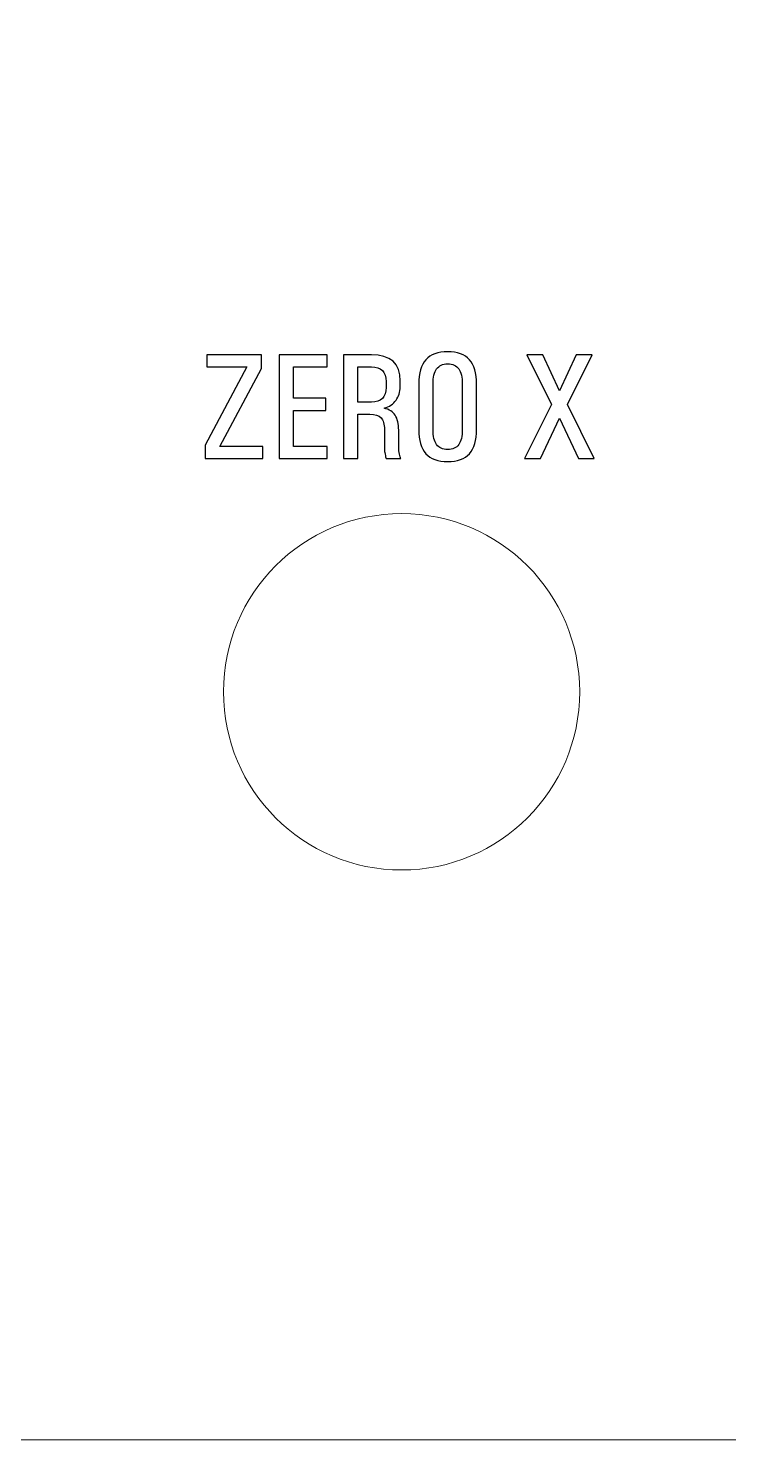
# Model space of a CAD drawing. Header units: millimetres. Extents: x -138 to 142, y -75 to 77.
# Drawn here: x 2 to 21.67, y -75 to -35.39 of the extents above; entities that cross this region are included whole.
import ezdxf

# ---------------------------------------------------------------- set-up
doc = ezdxf.new("R2010")
doc.units = ezdxf.units.MM
doc.header["$MEASUREMENT"] = 0
doc.layers.add('Layer 1', color=7, linetype='Continuous')

msp = doc.modelspace()

# ---------------------------------------------------------------- linework, layer by layer
at = {"layer": 'Layer 1', "lineweight": 9}
msp.add_ellipse((12.4804, -54.0107), major_axis=(0, 5), ratio=1, dxfattribs=at)
msp.add_open_spline([(-133.5625, 77), (-133.5625, 77), (88.5625, 77), (88.5625, 77), (88.5625, 77), (91.2782, 77), (93.5, 74.7782), (93.5, 72.0625), (93.5, 72.0625), (93.5, 72.0625), (93.5, -70.0625), (93.5, -70.0625), (93.5, -70.0625), (93.5, -72.7782), (91.2782, -75), (88.5625, -75), (88.5625, -75), (88.5625, -75), (-133.5625, -75), (-133.5625, -75), (-133.5625, -75), (-136.2782, -75), (-138.5, -72.7782), (-138.5, -70.0625), (-138.5, -70.0625), (-138.5, -70.0625), (-138.5, 72.0625), (-138.5, 72.0625), (-138.5, 72.0625), (-138.5, 74.7782), (-136.2782, 77), (-133.5625, 77)], degree=3, knots=[0, 0, 0, 0, 0.1111111, 0.1111111, 0.1111111, 0.1111111, 0.2222222, 0.2222222, 0.2222222, 0.2222222, 0.3333333, 0.3333333, 0.3333333, 0.3333333, 0.4444444, 0.4444444, 0.4444444, 0.4444444, 0.5555556, 0.5555556, 0.5555556, 0.5555556, 0.6666667, 0.6666667, 0.6666667, 0.6666667, 0.7777778, 0.7777778, 0.7777778, 0.7777778, 1, 1, 1, 1], dxfattribs=at)
at = {"layer": 'Layer 1', "color": 1}
for points, knots in [([(6.9694, -47.467), (6.9694, -47.467), (6.9694, -47.0867), (6.9694, -47.0867), (6.9694, -47.0867), (6.9694, -47.0867), (8.1378, -44.8939), (8.1378, -44.8939), (8.1378, -44.8939), (8.1378, -44.8939), (7.0111, -44.8939), (7.0111, -44.8939), (7.0111, -44.8939), (7.0111, -44.8939), (7.0111, -44.5545), (7.0111, -44.5545), (7.0111, -44.5545), (7.0111, -44.5545), (8.5492, -44.5545), (8.5492, -44.5545), (8.5492, -44.5545), (8.5492, -44.5545), (8.5492, -44.9348), (8.5492, -44.9348), (8.5492, -44.9348), (8.5492, -44.9348), (7.3808, -47.1283), (7.3808, -47.1283), (7.3808, -47.1283), (7.3808, -47.1283), (8.5901, -47.1283), (8.5901, -47.1283), (8.5901, -47.1283), (8.5901, -47.1283), (8.5901, -47.467), (8.5901, -47.467), (8.5901, -47.467), (8.5901, -47.467), (6.9694, -47.467), (6.9694, -47.467)], [0, 0, 0, 0, 0.0909091, 0.0909091, 0.0909091, 0.0909091, 0.1818182, 0.1818182, 0.1818182, 0.1818182, 0.2727273, 0.2727273, 0.2727273, 0.2727273, 0.3636364, 0.3636364, 0.3636364, 0.3636364, 0.4545455, 0.4545455, 0.4545455, 0.4545455, 0.5454545, 0.5454545, 0.5454545, 0.5454545, 0.6363636, 0.6363636, 0.6363636, 0.6363636, 0.7272727, 0.7272727, 0.7272727, 0.7272727, 0.8181818, 0.8181818, 0.8181818, 0.8181818, 1, 1, 1, 1]), ([(9.0466, -47.467), (9.0466, -47.467), (9.0466, -44.5545), (9.0466, -44.5545), (9.0466, -44.5545), (9.0466, -44.5545), (10.3942, -44.5545), (10.3942, -44.5545), (10.3942, -44.5545), (10.3942, -44.5545), (10.3942, -44.8939), (10.3942, -44.8939), (10.3942, -44.8939), (10.3942, -44.8939), (9.4459, -44.8939), (9.4459, -44.8939), (9.4459, -44.8939), (9.4459, -44.8939), (9.4459, -45.7744), (9.4459, -45.7744), (9.4459, -45.7744), (9.4459, -45.7744), (10.3511, -45.7744), (10.3511, -45.7744), (10.3511, -45.7744), (10.3511, -45.7744), (10.3511, -46.113), (10.3511, -46.113), (10.3511, -46.113), (10.3511, -46.113), (9.4459, -46.113), (9.4459, -46.113), (9.4459, -46.113), (9.4459, -46.113), (9.4459, -47.1283), (9.4459, -47.1283), (9.4459, -47.1283), (9.4459, -47.1283), (10.3942, -47.1283), (10.3942, -47.1283), (10.3942, -47.1283), (10.3942, -47.1283), (10.3942, -47.467), (10.3942, -47.467), (10.3942, -47.467), (10.3942, -47.467), (9.0466, -47.467), (9.0466, -47.467)], [0, 0, 0, 0, 0.0769231, 0.0769231, 0.0769231, 0.0769231, 0.1538462, 0.1538462, 0.1538462, 0.1538462, 0.2307692, 0.2307692, 0.2307692, 0.2307692, 0.3076923, 0.3076923, 0.3076923, 0.3076923, 0.3846154, 0.3846154, 0.3846154, 0.3846154, 0.4615385, 0.4615385, 0.4615385, 0.4615385, 0.5384615, 0.5384615, 0.5384615, 0.5384615, 0.6153846, 0.6153846, 0.6153846, 0.6153846, 0.6923077, 0.6923077, 0.6923077, 0.6923077, 0.7692308, 0.7692308, 0.7692308, 0.7692308, 0.8461538, 0.8461538, 0.8461538, 0.8461538, 1, 1, 1, 1]), ([(11.5915, -46.2224), (11.5915, -46.2224), (11.2486, -46.2224), (11.2486, -46.2224), (11.2486, -46.2224), (11.2486, -46.2224), (11.2486, -47.467), (11.2486, -47.467), (11.2486, -47.467), (11.2486, -47.467), (10.8493, -47.467), (10.8493, -47.467), (10.8493, -47.467), (10.8493, -47.467), (10.8493, -44.5545), (10.8493, -44.5545), (10.8493, -44.5545), (10.8493, -44.5545), (11.6331, -44.5545), (11.6331, -44.5545), (11.6331, -44.5545), (12.1729, -44.5545), (12.4431, -44.7972), (12.4431, -45.2819), (12.4431, -45.2819), (12.4431, -45.2819), (12.4431, -45.4519), (12.4431, -45.4519), (12.4431, -45.4519), (12.4431, -45.598), (12.4036, -45.7236), (12.3246, -45.8287), (12.3246, -45.8287), (12.2448, -45.9345), (12.1348, -46.0093), (11.9922, -46.0531), (11.9922, -46.0531), (12.1334, -46.0848), (12.2364, -46.1504), (12.3013, -46.2506), (12.3013, -46.2506), (12.3669, -46.3501), (12.4001, -46.4905), (12.4001, -46.6711), (12.4001, -46.6711), (12.4001, -46.6711), (12.4001, -47.1756), (12.4001, -47.1756), (12.4001, -47.1756), (12.4001, -47.2222), (12.4064, -47.2765), (12.4191, -47.3379), (12.4191, -47.3379), (12.4325, -47.3993), (12.4473, -47.4423), (12.4636, -47.467), (12.4636, -47.467), (12.4636, -47.467), (12.048, -47.467), (12.048, -47.467), (12.048, -47.467), (12.0388, -47.4437), (12.0282, -47.4021), (12.0176, -47.3421), (12.0176, -47.3421), (12.0064, -47.2821), (12.0007, -47.2363), (12.0007, -47.2045), (12.0007, -47.2045), (12.0007, -47.2045), (12.0007, -46.6507), (12.0007, -46.6507), (12.0007, -46.6507), (12.0007, -46.5004), (11.969, -46.3917), (11.9055, -46.324), (11.9055, -46.324), (11.842, -46.2563), (11.7375, -46.2224), (11.5915, -46.2224)], [0, 0, 0, 0, 0.047619, 0.047619, 0.047619, 0.047619, 0.0952381, 0.0952381, 0.0952381, 0.0952381, 0.1428571, 0.1428571, 0.1428571, 0.1428571, 0.1904762, 0.1904762, 0.1904762, 0.1904762, 0.2380952, 0.2380952, 0.2380952, 0.2380952, 0.2857143, 0.2857143, 0.2857143, 0.2857143, 0.3333333, 0.3333333, 0.3333333, 0.3333333, 0.3809524, 0.3809524, 0.3809524, 0.3809524, 0.4285714, 0.4285714, 0.4285714, 0.4285714, 0.4761905, 0.4761905, 0.4761905, 0.4761905, 0.5238095, 0.5238095, 0.5238095, 0.5238095, 0.5714286, 0.5714286, 0.5714286, 0.5714286, 0.6190476, 0.6190476, 0.6190476, 0.6190476, 0.6666667, 0.6666667, 0.6666667, 0.6666667, 0.7142857, 0.7142857, 0.7142857, 0.7142857, 0.7619048, 0.7619048, 0.7619048, 0.7619048, 0.8095238, 0.8095238, 0.8095238, 0.8095238, 0.8571429, 0.8571429, 0.8571429, 0.8571429, 0.9047619, 0.9047619, 0.9047619, 0.9047619, 1, 1, 1, 1]), ([(13.7766, -44.4698), (14.0504, -44.4698), (14.2536, -44.5439), (14.3862, -44.6928), (14.3862, -44.6928), (14.5182, -44.8416), (14.5845, -45.0695), (14.5845, -45.375), (14.5845, -45.375), (14.5845, -45.375), (14.5845, -46.6464), (14.5845, -46.6464), (14.5845, -46.6464), (14.5845, -46.9519), (14.5182, -47.1798), (14.3862, -47.3287), (14.3862, -47.3287), (14.2536, -47.4776), (14.0504, -47.5517), (13.7766, -47.5517), (13.7766, -47.5517), (13.5008, -47.5517), (13.2969, -47.4776), (13.1649, -47.3294), (13.1649, -47.3294), (13.0323, -47.1813), (12.966, -46.9534), (12.966, -46.6464), (12.966, -46.6464), (12.966, -46.6464), (12.966, -45.375), (12.966, -45.375), (12.966, -45.375), (12.966, -45.0681), (13.0323, -44.8402), (13.1649, -44.6921), (13.1649, -44.6921), (13.2969, -44.5439), (13.5008, -44.4698), (13.7766, -44.4698)], [0, 0, 0, 0, 0.0909091, 0.0909091, 0.0909091, 0.0909091, 0.1818182, 0.1818182, 0.1818182, 0.1818182, 0.2727273, 0.2727273, 0.2727273, 0.2727273, 0.3636364, 0.3636364, 0.3636364, 0.3636364, 0.4545455, 0.4545455, 0.4545455, 0.4545455, 0.5454545, 0.5454545, 0.5454545, 0.5454545, 0.6363636, 0.6363636, 0.6363636, 0.6363636, 0.7272727, 0.7272727, 0.7272727, 0.7272727, 0.8181818, 0.8181818, 0.8181818, 0.8181818, 1, 1, 1, 1]), ([(16.4429, -44.5545), (16.4429, -44.5545), (16.9121, -45.5655), (16.9121, -45.5655), (16.9121, -45.5655), (16.9121, -45.5655), (17.3834, -44.5545), (17.3834, -44.5545), (17.3834, -44.5545), (17.3834, -44.5545), (17.8279, -44.5545), (17.8279, -44.5545), (17.8279, -44.5545), (17.8279, -44.5545), (17.1372, -45.948), (17.1372, -45.948), (17.1372, -45.948), (17.1372, -45.948), (17.8914, -47.467), (17.8914, -47.467), (17.8914, -47.467), (17.8914, -47.467), (17.4455, -47.467), (17.4455, -47.467), (17.4455, -47.467), (17.4455, -47.467), (16.9121, -46.3282), (16.9121, -46.3282), (16.9121, -46.3282), (16.9121, -46.3282), (16.3787, -47.467), (16.3787, -47.467), (16.3787, -47.467), (16.3787, -47.467), (15.9342, -47.467), (15.9342, -47.467), (15.9342, -47.467), (15.9342, -47.467), (16.6927, -45.948), (16.6927, -45.948), (16.6927, -45.948), (16.6927, -45.948), (15.9984, -44.5545), (15.9984, -44.5545), (15.9984, -44.5545), (15.9984, -44.5545), (16.4429, -44.5545), (16.4429, -44.5545)], [0, 0, 0, 0, 0.0769231, 0.0769231, 0.0769231, 0.0769231, 0.1538462, 0.1538462, 0.1538462, 0.1538462, 0.2307692, 0.2307692, 0.2307692, 0.2307692, 0.3076923, 0.3076923, 0.3076923, 0.3076923, 0.3846154, 0.3846154, 0.3846154, 0.3846154, 0.4615385, 0.4615385, 0.4615385, 0.4615385, 0.5384615, 0.5384615, 0.5384615, 0.5384615, 0.6153846, 0.6153846, 0.6153846, 0.6153846, 0.6923077, 0.6923077, 0.6923077, 0.6923077, 0.7692308, 0.7692308, 0.7692308, 0.7692308, 0.8461538, 0.8461538, 0.8461538, 0.8461538, 1, 1, 1, 1]), ([(11.6331, -44.8939), (11.6331, -44.8939), (11.2486, -44.8939), (11.2486, -44.8939), (11.2486, -44.8939), (11.2486, -44.8939), (11.2486, -45.8837), (11.2486, -45.8837), (11.2486, -45.8837), (11.2486, -45.8837), (11.6331, -45.8837), (11.6331, -45.8837), (11.6331, -45.8837), (11.9069, -45.8837), (12.0445, -45.7462), (12.0445, -45.4724), (12.0445, -45.4724), (12.0445, -45.4724), (12.0445, -45.3031), (12.0445, -45.3031), (12.0445, -45.3031), (12.0445, -45.03), (11.9069, -44.8939), (11.6331, -44.8939)], [0, 0, 0, 0, 0.1428571, 0.1428571, 0.1428571, 0.1428571, 0.2857143, 0.2857143, 0.2857143, 0.2857143, 0.4285714, 0.4285714, 0.4285714, 0.4285714, 0.5714286, 0.5714286, 0.5714286, 0.5714286, 0.7142857, 0.7142857, 0.7142857, 0.7142857, 1, 1, 1, 1]), ([(13.7766, -44.8085), (13.6355, -44.8085), (13.5318, -44.8551), (13.4655, -44.9475), (13.4655, -44.9475), (13.3985, -45.0399), (13.3653, -45.1824), (13.3653, -45.375), (13.3653, -45.375), (13.3653, -45.375), (13.3653, -46.6464), (13.3653, -46.6464), (13.3653, -46.6464), (13.3653, -46.8391), (13.3985, -46.9823), (13.4655, -47.074), (13.4655, -47.074), (13.5318, -47.1664), (13.6355, -47.213), (13.7766, -47.213), (13.7766, -47.213), (13.9156, -47.213), (14.0186, -47.1664), (14.0857, -47.074), (14.0857, -47.074), (14.152, -46.9823), (14.1859, -46.8391), (14.1859, -46.6464), (14.1859, -46.6464), (14.1859, -46.6464), (14.1859, -45.375), (14.1859, -45.375), (14.1859, -45.375), (14.1859, -45.1824), (14.1527, -45.0399), (14.0864, -44.9475), (14.0864, -44.9475), (14.0201, -44.8551), (13.917, -44.8085), (13.7766, -44.8085)], [0, 0, 0, 0, 0.0909091, 0.0909091, 0.0909091, 0.0909091, 0.1818182, 0.1818182, 0.1818182, 0.1818182, 0.2727273, 0.2727273, 0.2727273, 0.2727273, 0.3636364, 0.3636364, 0.3636364, 0.3636364, 0.4545455, 0.4545455, 0.4545455, 0.4545455, 0.5454545, 0.5454545, 0.5454545, 0.5454545, 0.6363636, 0.6363636, 0.6363636, 0.6363636, 0.7272727, 0.7272727, 0.7272727, 0.7272727, 0.8181818, 0.8181818, 0.8181818, 0.8181818, 1, 1, 1, 1])]:
    msp.add_open_spline(points, degree=3, knots=knots, dxfattribs=at)

doc.saveas('drawing.dxf')
